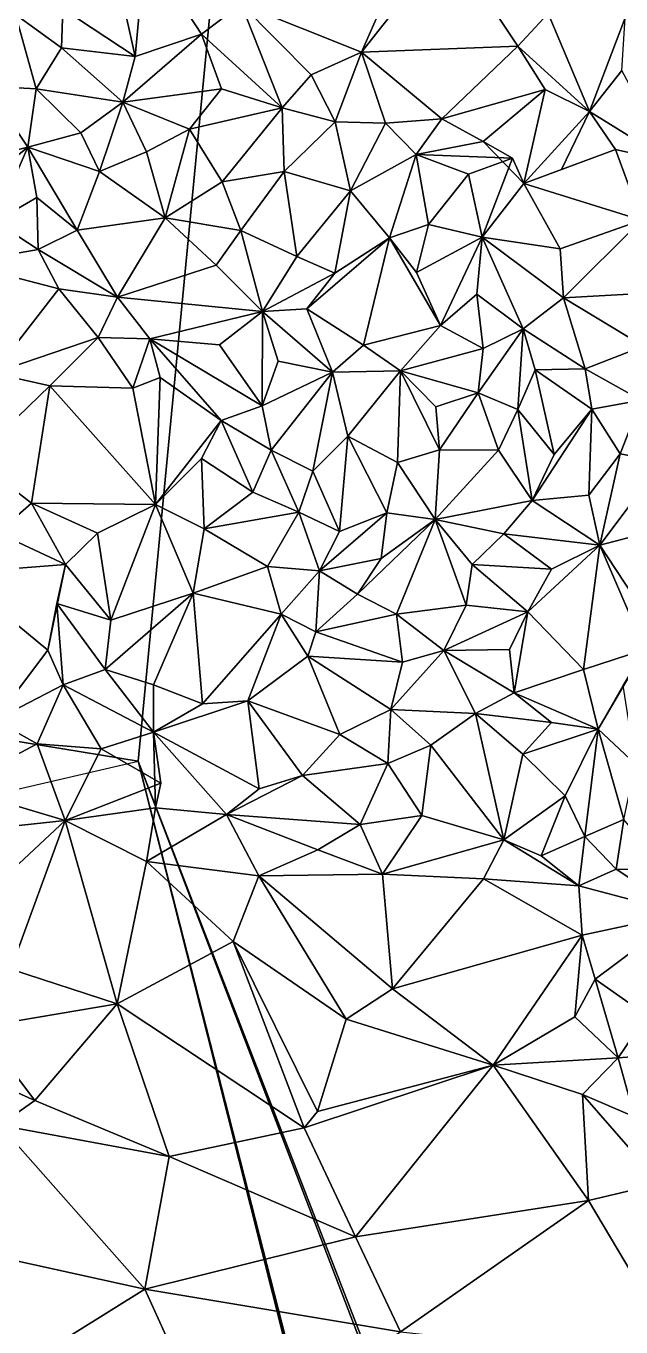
# Model space of a CAD drawing. Header units: metres. Extents: x -113 to 180, y -133 to 86.
# Drawn here: x -55.97 to -51.81, y -92.22 to -83.11 of the extents above; entities that cross this region are included whole.
import ezdxf

# ---------------------------------------------------------------- set-up
doc = ezdxf.new("R2010")
doc.units = ezdxf.units.M
doc.layers.add('ASFALTO', color=7, linetype='Continuous', true_color=0x4a4b4e)
doc.layers.add('TERRENO', color=7, linetype='Continuous', true_color=0x9a9179)

msp = doc.modelspace()

# ---------------------------------------------------------------- linework, layer by layer
at = {"layer": 'ASFALTO'}
for points in [[(-74.0979, -10.8561, 81.3415), (-53.1404, -66.9089, 80.2157), (-33.6043, -107.7545, 80.5869)], [(-62.5035, -30.9379, 80.492), (-74.0979, -10.8561, 81.3415), (-33.6043, -107.7545, 80.5869)], [(-65.2146, -13.3902, 80.6679), (-63.7816, -19.3873, 80.5999), (-33.6043, -107.7545, 80.5869)], [(-65.2146, -13.3902, 80.6679), (-33.6043, -107.7545, 80.5869), (-44.7201, -63.4721, 79.7034)], [(-63.7816, -19.3873, 80.5999), (-61.1285, -30.5843, 80.3979), (-33.6043, -107.7545, 80.5869)], [(-61.1285, -30.5843, 80.3979), (-61.1278, -30.5881, 80.3979), (-33.6043, -107.7545, 80.5869)], [(-61.1278, -30.5881, 80.3979), (-61.1274, -30.5921, 80.3978), (-33.6043, -107.7545, 80.5869)], [(-61.1274, -30.596, 80.3978), (-61.1278, -30.5999, 80.3978), (-33.6043, -107.7545, 80.5869)], [(-61.1274, -30.5921, 80.3978), (-61.1274, -30.596, 80.3978), (-33.6043, -107.7545, 80.5869)], [(-61.1577, -30.6328, 80.3996), (-62.4595, -30.9562, 80.4889), (-33.6043, -107.7545, 80.5869)], [(-61.154, -30.6316, 80.3994), (-61.1577, -30.6328, 80.3996), (-33.6043, -107.7545, 80.5869)], [(-61.1503, -30.6301, 80.3991), (-61.154, -30.6316, 80.3994), (-33.6043, -107.7545, 80.5869)], [(-61.1469, -30.6283, 80.3989), (-61.1503, -30.6301, 80.3991), (-33.6043, -107.7545, 80.5869)], [(-61.1436, -30.6261, 80.3987), (-61.1469, -30.6283, 80.3989), (-33.6043, -107.7545, 80.5869)], [(-61.1406, -30.6236, 80.3985), (-61.1436, -30.6261, 80.3987), (-33.6043, -107.7545, 80.5869)], [(-61.1378, -30.6209, 80.3984), (-61.1406, -30.6236, 80.3985), (-33.6043, -107.7545, 80.5869)], [(-61.1353, -30.6178, 80.3982), (-61.1378, -30.6209, 80.3984), (-33.6043, -107.7545, 80.5869)], [(-61.1331, -30.6146, 80.3981), (-61.1353, -30.6178, 80.3982), (-33.6043, -107.7545, 80.5869)], [(-61.1312, -30.6111, 80.398), (-61.1331, -30.6146, 80.3981), (-33.6043, -107.7545, 80.5869)], [(-61.1297, -30.6075, 80.3979), (-61.1312, -30.6111, 80.398), (-33.6043, -107.7545, 80.5869)], [(-61.1286, -30.6037, 80.3979), (-61.1297, -30.6075, 80.3979), (-33.6043, -107.7545, 80.5869)], [(-61.1278, -30.5999, 80.3978), (-61.1286, -30.6037, 80.3979), (-33.6043, -107.7545, 80.5869)], [(-62.5013, -30.9412, 80.4919), (-62.5035, -30.9379, 80.492), (-33.6043, -107.7545, 80.5869)], [(-62.4988, -30.9442, 80.4917), (-62.5013, -30.9412, 80.4919), (-33.6043, -107.7545, 80.5869)], [(-62.4961, -30.947, 80.4915), (-62.4988, -30.9442, 80.4917), (-33.6043, -107.7545, 80.5869)], [(-62.493, -30.9495, 80.4913), (-62.4961, -30.947, 80.4915), (-33.6043, -107.7545, 80.5869)], [(-62.4898, -30.9517, 80.491), (-62.493, -30.9495, 80.4913), (-33.6043, -107.7545, 80.5869)], [(-62.4863, -30.9535, 80.4908), (-62.4898, -30.9517, 80.491), (-33.6043, -107.7545, 80.5869)], [(-62.4827, -30.955, 80.4905), (-62.4863, -30.9535, 80.4908), (-33.6043, -107.7545, 80.5869)], [(-62.4789, -30.9562, 80.4902), (-62.4827, -30.955, 80.4905), (-33.6043, -107.7545, 80.5869)], [(-62.4751, -30.9569, 80.49), (-62.4789, -30.9562, 80.4902), (-33.6043, -107.7545, 80.5869)], [(-62.4712, -30.9573, 80.4897), (-62.4751, -30.9569, 80.49), (-33.6043, -107.7545, 80.5869)], [(-62.4673, -30.9573, 80.4894), (-62.4712, -30.9573, 80.4897), (-33.6043, -107.7545, 80.5869)], [(-62.4634, -30.957, 80.4891), (-62.4673, -30.9573, 80.4894), (-33.6043, -107.7545, 80.5869)], [(-62.4595, -30.9562, 80.4889), (-62.4634, -30.957, 80.4891), (-33.6043, -107.7545, 80.5869)], [(-53.1399, -66.9108, 80.2157), (-59.0728, -72.7359, 80.8182), (-65.6717, -86.5418, 81.7675)], [(-53.1399, -66.9108, 80.2157), (-65.6717, -86.5418, 81.7675), (-55.1858, -88.2589, 81.8466)], [(-53.1399, -66.9108, 80.2157), (-55.1858, -88.2589, 81.8466), (-40.7014, -125.6608, 80.5869)], [(-53.1404, -66.9089, 80.2157), (-53.1399, -66.9108, 80.2157), (-33.6043, -107.7545, 80.5869)], [(-53.1399, -66.9108, 80.2157), (-40.7014, -125.6608, 80.5869), (-33.6043, -107.7545, 80.5869)], [(-65.6717, -86.5418, 81.7675), (-62.8016, -90.0292, 82.0322), (-55.1858, -88.2589, 81.8466)], [(-55.1858, -88.2589, 81.8466), (-53.3893, -95.4026, 80.7127), (-52.2634, -99.8148, 80.6859)], [(-55.1858, -88.2589, 81.8466), (-52.2634, -99.8148, 80.6859), (-50.953, -104.8281, 80.551)], [(-55.1858, -88.2589, 81.8466), (-50.953, -104.8281, 80.551), (-39.3658, -129.6006, 80.5869)], [(-55.1858, -88.2589, 81.8466), (-39.3658, -129.6006, 80.5869), (-40.7014, -125.6608, 80.5869)]]:
    msp.add_3dface(points, dxfattribs=at)
at = {"layer": 'TERRENO'}
for points in [[(-55.2074, -83.3269, 81.6), (-55.138, -82.5655, 81.4198), (-55.3068, -82.8736, 81.3873)], [(-55.138, -82.5655, 81.4198), (-55.2074, -83.3269, 81.6), (-54.7436, -83.1698, 81.6233)], [(-55.138, -82.5655, 81.4198), (-54.7436, -83.1698, 81.6233), (-54.4668, -82.9604, 81.4)], [(-53.374, -82.7278, 81), (-53.6239, -83.297, 81.2), (-53.0145, -82.5252, 80.8)], [(-53.6239, -83.297, 81.2), (-52.5296, -83.2552, 80.7082), (-53.0145, -82.5252, 80.8)], [(-52.5296, -83.2552, 80.7082), (-52.3186, -83.0262, 80.6168), (-53.0145, -82.5252, 80.8)], [(-53.6239, -83.297, 81.2), (-53.374, -82.7278, 81), (-54.4668, -82.9604, 81.4)], [(-55.7127, -82.9939, 81.4557), (-55.2074, -83.3269, 81.6), (-55.3068, -82.8736, 81.3873)], [(-54.7436, -83.1698, 81.6233), (-54.1793, -83.6875, 81.5197), (-54.4668, -82.9604, 81.4)], [(-53.6239, -83.297, 81.2), (-54.4668, -82.9604, 81.4), (-53.9753, -83.4551, 81.3303)], [(-54.4668, -82.9604, 81.4), (-54.1793, -83.6875, 81.5197), (-53.9753, -83.4551, 81.3303)], [(-55.899, -83.5537, 81.5129), (-56.0435, -83.0321, 81.3763), (-56.2452, -83.5338, 81.4006)], [(-55.7127, -82.9939, 81.4557), (-56.0435, -83.0321, 81.3763), (-55.7227, -83.2672, 81.6105)], [(-56.0435, -83.0321, 81.3763), (-55.899, -83.5537, 81.5129), (-55.7227, -83.2672, 81.6105)], [(-55.2074, -83.3269, 81.6), (-55.7127, -82.9939, 81.4557), (-55.7227, -83.2672, 81.6105)], [(-52.5296, -83.2552, 80.7082), (-52.03, -83.7121, 80.6643), (-52.3186, -83.0262, 80.6168)], [(-52.03, -83.7121, 80.6643), (-51.7783, -83.0554, 80.612), (-52.3186, -83.0262, 80.6168)], [(-51.7783, -83.0554, 80.612), (-52.03, -83.7121, 80.6643), (-51.8025, -83.4247, 80.6)], [(-55.2074, -83.3269, 81.6), (-55.2942, -83.6462, 81.7187), (-54.7436, -83.1698, 81.6233)], [(-54.7436, -83.1698, 81.6233), (-55.2942, -83.6462, 81.7187), (-54.6036, -83.5526, 81.6552)], [(-54.1793, -83.6875, 81.5197), (-54.7436, -83.1698, 81.6233), (-54.6036, -83.5526, 81.6552)], [(-55.899, -83.5537, 81.5129), (-55.2942, -83.6462, 81.7187), (-55.7227, -83.2672, 81.6105)], [(-55.2942, -83.6462, 81.7187), (-55.2074, -83.3269, 81.6), (-55.7227, -83.2672, 81.6105)], [(-53.8082, -83.7852, 81.3397), (-53.6239, -83.297, 81.2), (-53.9753, -83.4551, 81.3303)], [(-53.4571, -83.7943, 81.3127), (-53.6239, -83.297, 81.2), (-53.8082, -83.7852, 81.3397)], [(-53.6239, -83.297, 81.2), (-53.0618, -83.764, 81.2205), (-52.5296, -83.2552, 80.7082)], [(-53.6239, -83.297, 81.2), (-53.4571, -83.7943, 81.3127), (-53.0618, -83.764, 81.2205)], [(-53.0618, -83.764, 81.2205), (-52.3394, -83.5592, 80.6767), (-52.5296, -83.2552, 80.7082)], [(-52.3394, -83.5592, 80.6767), (-52.03, -83.7121, 80.6643), (-52.5296, -83.2552, 80.7082)], [(-54.1793, -83.6875, 81.5197), (-53.8082, -83.7852, 81.3397), (-53.9753, -83.4551, 81.3303)], [(-52.03, -83.7121, 80.6643), (-51.4591, -84.0649, 80.6463), (-51.8025, -83.4247, 80.6)], [(-56.5012, -84.0994, 81.6), (-55.959, -83.9608, 81.6495), (-56.2452, -83.5338, 81.4006)], [(-55.959, -83.9608, 81.6495), (-55.899, -83.5537, 81.5129), (-56.2452, -83.5338, 81.4006)], [(-55.899, -83.5537, 81.5129), (-55.959, -83.9608, 81.6495), (-55.5871, -83.8619, 81.7939)], [(-55.2942, -83.6462, 81.7187), (-55.899, -83.5537, 81.5129), (-55.5871, -83.8619, 81.7939)], [(-55.2942, -83.6462, 81.7187), (-54.8267, -83.8368, 81.7499), (-54.6036, -83.5526, 81.6552)], [(-54.8267, -83.8368, 81.7499), (-54.1793, -83.6875, 81.5197), (-54.6036, -83.5526, 81.6552)], [(-52.3394, -83.5592, 80.6767), (-53.0618, -83.764, 81.2205), (-52.7726, -83.922, 80.8305)], [(-52.4893, -84.2152, 80.8217), (-52.3394, -83.5592, 80.6767), (-52.7726, -83.922, 80.8305)], [(-52.4893, -84.2152, 80.8217), (-52.03, -83.7121, 80.6643), (-52.3394, -83.5592, 80.6767)], [(-55.4568, -84.1316, 81.8835), (-55.2942, -83.6462, 81.7187), (-55.5871, -83.8619, 81.7939)], [(-55.2942, -83.6462, 81.7187), (-55.4568, -84.1316, 81.8835), (-55.1273, -83.9944, 81.8158)], [(-54.8267, -83.8368, 81.7499), (-55.2942, -83.6462, 81.7187), (-55.1273, -83.9944, 81.8158)], [(-54.1793, -83.6875, 81.5197), (-54.8267, -83.8368, 81.7499), (-54.598, -84.204, 81.789)], [(-54.1652, -84.132, 81.6235), (-54.1793, -83.6875, 81.5197), (-54.598, -84.204, 81.789)], [(-54.1793, -83.6875, 81.5197), (-54.1652, -84.132, 81.6235), (-53.8082, -83.7852, 81.3397)], [(-53.4571, -83.7943, 81.3127), (-53.2425, -84.012, 81.2399), (-53.0618, -83.764, 81.2205)], [(-53.0618, -83.764, 81.2205), (-53.2425, -84.012, 81.2399), (-52.7726, -83.922, 80.8305)], [(-52.4893, -84.2152, 80.8217), (-52.2245, -84.1192, 80.7158), (-52.03, -83.7121, 80.6643)], [(-52.03, -83.7121, 80.6643), (-52.2245, -84.1192, 80.7158), (-51.8465, -83.9773, 80.6416)], [(-51.4591, -84.0649, 80.6463), (-52.03, -83.7121, 80.6643), (-51.8465, -83.9773, 80.6416)], [(-55.959, -83.9608, 81.6495), (-55.4568, -84.1316, 81.8835), (-55.5871, -83.8619, 81.7939)], [(-54.997, -84.4562, 81.8708), (-54.8267, -83.8368, 81.7499), (-55.1273, -83.9944, 81.8158)], [(-54.8267, -83.8368, 81.7499), (-54.997, -84.4562, 81.8708), (-54.598, -84.204, 81.789)], [(-54.1652, -84.132, 81.6235), (-53.7019, -84.2684, 81.4), (-53.8082, -83.7852, 81.3397)], [(-53.7019, -84.2684, 81.4), (-53.4571, -83.7943, 81.3127), (-53.8082, -83.7852, 81.3397)], [(-53.7019, -84.2684, 81.4), (-53.2425, -84.012, 81.2399), (-53.4571, -83.7943, 81.3127)], [(-55.959, -83.9608, 81.6495), (-56.5012, -84.0994, 81.6), (-56.5233, -84.4218, 81.8149)], [(-55.959, -83.9608, 81.6495), (-56.5233, -84.4218, 81.8149), (-56.1869, -84.4813, 81.8481)], [(-55.8955, -84.3143, 81.9094), (-55.959, -83.9608, 81.6495), (-56.1869, -84.4813, 81.8481)], [(-55.4568, -84.1316, 81.8835), (-55.959, -83.9608, 81.6495), (-55.6119, -84.5438, 81.9009)], [(-55.959, -83.9608, 81.6495), (-55.8955, -84.3143, 81.9094), (-55.6119, -84.5438, 81.9009)], [(-53.2425, -84.012, 81.2399), (-52.5681, -84.039, 80.8), (-52.7726, -83.922, 80.8305)], [(-52.5681, -84.039, 80.8), (-52.4893, -84.2152, 80.8217), (-52.7726, -83.922, 80.8305)], [(-55.4568, -84.1316, 81.8835), (-54.997, -84.4562, 81.8708), (-55.1273, -83.9944, 81.8158)], [(-53.7019, -84.2684, 81.4), (-53.4283, -84.596, 81.4095), (-53.2425, -84.012, 81.2399)], [(-53.2425, -84.012, 81.2399), (-53.4283, -84.596, 81.4095), (-53.1562, -84.5038, 81.2196)], [(-53.2425, -84.012, 81.2399), (-53.1562, -84.5038, 81.2196), (-52.8754, -84.1506, 81)], [(-53.2425, -84.012, 81.2399), (-52.8754, -84.1506, 81), (-52.5681, -84.039, 80.8)], [(-52.8754, -84.1506, 81), (-52.7804, -84.5911, 81.1168), (-52.5681, -84.039, 80.8)], [(-52.7804, -84.5911, 81.1168), (-52.4893, -84.2152, 80.8217), (-52.5681, -84.039, 80.8)], [(-52.2245, -84.1192, 80.7158), (-52.4893, -84.2152, 80.8217), (-51.8465, -83.9773, 80.6416)], [(-52.4893, -84.2152, 80.8217), (-51.6659, -84.4718, 80.6529), (-51.8465, -83.9773, 80.6416)], [(-51.6659, -84.4718, 80.6529), (-51.4591, -84.0649, 80.6463), (-51.8465, -83.9773, 80.6416)], [(-54.997, -84.4562, 81.8708), (-55.4568, -84.1316, 81.8835), (-55.6119, -84.5438, 81.9009)], [(-54.4681, -84.545, 81.7371), (-54.1652, -84.132, 81.6235), (-54.598, -84.204, 81.789)], [(-54.1652, -84.132, 81.6235), (-54.4681, -84.545, 81.7371), (-54.0757, -84.7278, 81.5292)], [(-53.7019, -84.2684, 81.4), (-54.1652, -84.132, 81.6235), (-54.0757, -84.7278, 81.5292)], [(-54.997, -84.4562, 81.8708), (-54.4681, -84.545, 81.7371), (-54.598, -84.204, 81.789)], [(-53.1562, -84.5038, 81.2196), (-52.7804, -84.5911, 81.1168), (-52.8754, -84.1506, 81)], [(-52.4893, -84.2152, 80.8217), (-52.7804, -84.5911, 81.1168), (-52.2342, -84.6731, 80.9487)], [(-52.4893, -84.2152, 80.8217), (-52.2342, -84.6731, 80.9487), (-51.6659, -84.4718, 80.6529)], [(-55.8851, -84.6773, 81.8806), (-55.8955, -84.3143, 81.9094), (-56.1869, -84.4813, 81.8481)], [(-55.8955, -84.3143, 81.9094), (-55.8851, -84.6773, 81.8806), (-55.6119, -84.5438, 81.9009)], [(-53.8106, -84.8449, 81.4229), (-53.7019, -84.2684, 81.4), (-54.0757, -84.7278, 81.5292)], [(-53.4283, -84.596, 81.4095), (-53.7019, -84.2684, 81.4), (-53.8106, -84.8449, 81.4229)], [(-56.4304, -84.774, 82.019), (-55.8851, -84.6773, 81.8806), (-56.1869, -84.4813, 81.8481)], [(-54.997, -84.4562, 81.8708), (-55.6119, -84.5438, 81.9009), (-55.3299, -85.0124, 81.8482)], [(-54.6402, -84.7881, 81.8009), (-54.997, -84.4562, 81.8708), (-55.3299, -85.0124, 81.8482)], [(-54.4681, -84.545, 81.7371), (-54.997, -84.4562, 81.8708), (-54.6402, -84.7881, 81.8009)], [(-53.1562, -84.5038, 81.2196), (-53.4283, -84.596, 81.4095), (-53.239, -84.8386, 81.2896)], [(-52.7804, -84.5911, 81.1168), (-53.1562, -84.5038, 81.2196), (-53.239, -84.8386, 81.2896)], [(-52.2342, -84.6731, 80.9487), (-52.2105, -85.0164, 81.1191), (-51.6659, -84.4718, 80.6529)], [(-51.6659, -84.4718, 80.6529), (-52.2105, -85.0164, 81.1191), (-51.5866, -84.9818, 80.837)], [(-55.6119, -84.5438, 81.9009), (-55.8851, -84.6773, 81.8806), (-55.3299, -85.0124, 81.8482)], [(-54.3166, -85.1112, 81.6082), (-54.4681, -84.545, 81.7371), (-54.6402, -84.7881, 81.8009)], [(-54.4681, -84.545, 81.7371), (-54.3166, -85.1112, 81.6082), (-54.0757, -84.7278, 81.5292)], [(-53.4283, -84.596, 81.4095), (-54.0059, -85.0942, 81.5484), (-53.6108, -85.3484, 81.3851)], [(-54.0059, -85.0942, 81.5484), (-53.4283, -84.596, 81.4095), (-53.8106, -84.8449, 81.4229)], [(-53.4283, -84.596, 81.4095), (-53.6108, -85.3484, 81.3851), (-53.0704, -85.2093, 81.285)], [(-53.4283, -84.596, 81.4095), (-53.0704, -85.2093, 81.285), (-53.239, -84.8386, 81.2896)], [(-53.0704, -85.2093, 81.285), (-52.7804, -84.5911, 81.1168), (-53.239, -84.8386, 81.2896)], [(-52.8161, -84.9912, 81.2568), (-52.7804, -84.5911, 81.1168), (-53.0704, -85.2093, 81.285)], [(-52.7804, -84.5911, 81.1168), (-52.8161, -84.9912, 81.2568), (-52.4927, -85.2326, 81.215)], [(-52.7804, -84.5911, 81.1168), (-52.2105, -85.0164, 81.1191), (-52.2342, -84.6731, 80.9487)], [(-52.7804, -84.5911, 81.1168), (-52.4927, -85.2326, 81.215), (-52.2105, -85.0164, 81.1191)], [(-55.8851, -84.6773, 81.8806), (-56.4304, -84.774, 82.019), (-55.7407, -84.9536, 81.9001)], [(-55.8851, -84.6773, 81.8806), (-55.7407, -84.9536, 81.9001), (-55.3299, -85.0124, 81.8482)], [(-55.7407, -84.9536, 81.9001), (-56.4304, -84.774, 82.019), (-56.2012, -85.5428, 82.1107)], [(-54.3166, -85.1112, 81.6082), (-53.8106, -84.8449, 81.4229), (-54.0757, -84.7278, 81.5292)], [(-54.3166, -85.1112, 81.6082), (-54.6402, -84.7881, 81.8009), (-55.3299, -85.0124, 81.8482)], [(-54.3166, -85.1112, 81.6082), (-54.0059, -85.0942, 81.5484), (-53.8106, -84.8449, 81.4229)], [(-55.4654, -85.2951, 81.8781), (-55.7407, -84.9536, 81.9001), (-56.2012, -85.5428, 82.1107)], [(-55.7407, -84.9536, 81.9001), (-55.4654, -85.2951, 81.8781), (-55.3299, -85.0124, 81.8482)], [(-55.4654, -85.2951, 81.8781), (-55.1036, -85.304, 81.7797), (-55.3299, -85.0124, 81.8482)], [(-55.1036, -85.304, 81.7797), (-54.3166, -85.1112, 81.6082), (-55.3299, -85.0124, 81.8482)], [(-52.772, -85.3706, 81.2676), (-52.8161, -84.9912, 81.2568), (-53.0704, -85.2093, 81.285)], [(-52.4927, -85.2326, 81.215), (-52.8161, -84.9912, 81.2568), (-52.772, -85.3706, 81.2676)], [(-52.2105, -85.0164, 81.1191), (-52.4927, -85.2326, 81.215), (-52.0601, -85.5144, 81.0846)], [(-52.2105, -85.0164, 81.1191), (-51.6507, -85.3545, 80.8997), (-51.5866, -84.9818, 80.837)], [(-51.6507, -85.3545, 80.8997), (-52.2105, -85.0164, 81.1191), (-52.0601, -85.5144, 81.0846)], [(-54.3166, -85.1112, 81.6082), (-55.1036, -85.304, 81.7797), (-54.6162, -85.3453, 81.6694)], [(-54.3166, -85.1112, 81.6082), (-54.6162, -85.3453, 81.6694), (-54.3187, -85.7724, 81.6558)], [(-54.2068, -85.4587, 81.6103), (-54.3166, -85.1112, 81.6082), (-54.3187, -85.7724, 81.6558)], [(-54.3166, -85.1112, 81.6082), (-53.8276, -85.5378, 81.4721), (-54.0059, -85.0942, 81.5484)], [(-53.8276, -85.5378, 81.4721), (-54.3166, -85.1112, 81.6082), (-54.2068, -85.4587, 81.6103)], [(-54.0059, -85.0942, 81.5484), (-53.8276, -85.5378, 81.4721), (-53.6108, -85.3484, 81.3851)], [(-53.6108, -85.3484, 81.3851), (-53.3502, -85.528, 81.3775), (-53.0704, -85.2093, 81.285)], [(-53.3502, -85.528, 81.3775), (-52.772, -85.3706, 81.2676), (-53.0704, -85.2093, 81.285)], [(-52.4927, -85.2326, 81.215), (-52.772, -85.3706, 81.2676), (-52.8066, -85.6826, 81.3236)], [(-52.4927, -85.2326, 81.215), (-52.8066, -85.6826, 81.3236), (-52.5294, -85.7988, 81.2886)], [(-52.4085, -85.52, 81.2313), (-52.4927, -85.2326, 81.215), (-52.5294, -85.7988, 81.2886)], [(-52.4927, -85.2326, 81.215), (-52.4085, -85.52, 81.2313), (-52.0601, -85.5144, 81.0846)], [(-55.8051, -85.6317, 82), (-55.4654, -85.2951, 81.8781), (-56.2012, -85.5428, 82.1107)], [(-55.2231, -85.6498, 81.8569), (-55.4654, -85.2951, 81.8781), (-55.8051, -85.6317, 82)], [(-55.2231, -85.6498, 81.8569), (-55.1036, -85.304, 81.7797), (-55.4654, -85.2951, 81.8781)], [(-55.1036, -85.304, 81.7797), (-55.2231, -85.6498, 81.8569), (-55.0331, -85.575, 81.8)], [(-54.6162, -85.3453, 81.6694), (-55.1036, -85.304, 81.7797), (-54.3187, -85.7724, 81.6558)], [(-55.1036, -85.304, 81.7797), (-54.6057, -85.8761, 81.7304), (-54.3187, -85.7724, 81.6558)], [(-54.6057, -85.8761, 81.7304), (-55.1036, -85.304, 81.7797), (-55.0331, -85.575, 81.8)], [(-53.8276, -85.5378, 81.4721), (-53.3502, -85.528, 81.3775), (-53.6108, -85.3484, 81.3851)], [(-52.772, -85.3706, 81.2676), (-53.3502, -85.528, 81.3775), (-52.8066, -85.6826, 81.3236)], [(-51.6683, -85.7332, 80.9484), (-51.6507, -85.3545, 80.8997), (-52.0601, -85.5144, 81.0846)], [(-53.8276, -85.5378, 81.4721), (-54.2068, -85.4587, 81.6103), (-54.3187, -85.7724, 81.6558)], [(-52.4085, -85.52, 81.2313), (-52.0133, -85.795, 81.1269), (-52.0601, -85.5144, 81.0846)], [(-52.0133, -85.795, 81.1269), (-51.6683, -85.7332, 80.9484), (-52.0601, -85.5144, 81.0846)], [(-56.3344, -86.1431, 82.0793), (-55.8051, -85.6317, 82), (-56.2012, -85.5428, 82.1107)], [(-55.2231, -85.6498, 81.8569), (-55.0659, -86.4629, 81.8215), (-55.0331, -85.575, 81.8)], [(-55.0659, -86.4629, 81.8215), (-54.6057, -85.8761, 81.7304), (-55.0331, -85.575, 81.8)], [(-54.2555, -86.0826, 81.6712), (-53.8276, -85.5378, 81.4721), (-54.3187, -85.7724, 81.6558)], [(-53.8276, -85.5378, 81.4721), (-54.2555, -86.0826, 81.6712), (-53.9653, -86.2295, 81.5924)], [(-53.7185, -85.9847, 81.516), (-53.8276, -85.5378, 81.4721), (-53.9653, -86.2295, 81.5924)], [(-53.3502, -85.528, 81.3775), (-53.8276, -85.5378, 81.4721), (-53.7185, -85.9847, 81.516)], [(-53.3502, -85.528, 81.3775), (-53.7185, -85.9847, 81.516), (-53.3714, -86.1684, 81.4993)], [(-53.3502, -85.528, 81.3775), (-53.3714, -86.1684, 81.4993), (-53.0787, -86.0814, 81.4007)], [(-53.1049, -85.7805, 81.3853), (-53.3502, -85.528, 81.3775), (-53.0787, -86.0814, 81.4007)], [(-52.8066, -85.6826, 81.3236), (-53.3502, -85.528, 81.3775), (-53.1049, -85.7805, 81.3853)], [(-52.4085, -85.52, 81.2313), (-52.5294, -85.7988, 81.2886), (-52.2752, -86.1143, 81.2497)], [(-52.0133, -85.795, 81.1269), (-52.4085, -85.52, 81.2313), (-52.2752, -86.1143, 81.2497)], [(-55.8051, -85.6317, 82), (-56.3344, -86.1431, 82.0793), (-55.9318, -86.4531, 81.9801)], [(-55.0659, -86.4629, 81.8215), (-55.8051, -85.6317, 82), (-55.9318, -86.4531, 81.9801)], [(-55.0659, -86.4629, 81.8215), (-55.2231, -85.6498, 81.8569), (-55.8051, -85.6317, 82)], [(-52.8066, -85.6826, 81.3236), (-53.1049, -85.7805, 81.3853), (-53.0787, -86.0814, 81.4007)], [(-52.6648, -86.0832, 81.341), (-52.8066, -85.6826, 81.3236), (-53.0787, -86.0814, 81.4007)], [(-52.5294, -85.7988, 81.2886), (-52.8066, -85.6826, 81.3236), (-52.6648, -86.0832, 81.341)], [(-54.6057, -85.8761, 81.7304), (-54.2555, -86.0826, 81.6712), (-54.3187, -85.7724, 81.6558)], [(-51.6683, -85.7332, 80.9484), (-52.0133, -85.795, 81.1269), (-51.8151, -86.1087, 81.0323)], [(-51.6683, -85.7332, 80.9484), (-51.8151, -86.1087, 81.0323), (-51.5179, -86.1652, 80.9377)], [(-54.6057, -85.8761, 81.7304), (-55.0659, -86.4629, 81.8215), (-54.7427, -86.1422, 81.7741)], [(-54.3849, -86.3768, 81.6776), (-54.6057, -85.8761, 81.7304), (-54.7427, -86.1422, 81.7741)], [(-54.6057, -85.8761, 81.7304), (-54.3849, -86.3768, 81.6776), (-54.2555, -86.0826, 81.6712)], [(-52.4294, -86.4359, 81.3222), (-52.5294, -85.7988, 81.2886), (-52.6648, -86.0832, 81.341)], [(-52.5294, -85.7988, 81.2886), (-52.4294, -86.4359, 81.3222), (-52.2752, -86.1143, 81.2497)], [(-52.0133, -85.795, 81.1269), (-52.4294, -86.4359, 81.3222), (-52.0345, -86.3985, 81.1171)], [(-52.4294, -86.4359, 81.3222), (-52.0133, -85.795, 81.1269), (-52.2752, -86.1143, 81.2497)], [(-51.8151, -86.1087, 81.0323), (-52.0133, -85.795, 81.1269), (-52.0345, -86.3985, 81.1171)], [(-53.7776, -86.6518, 81.5754), (-53.7185, -85.9847, 81.516), (-53.9653, -86.2295, 81.5924)], [(-53.7185, -85.9847, 81.516), (-53.7776, -86.6518, 81.5754), (-53.4476, -86.5214, 81.5085)], [(-53.3714, -86.1684, 81.4993), (-53.7185, -85.9847, 81.516), (-53.4476, -86.5214, 81.5085)], [(-56.3344, -86.1431, 82.0793), (-56.1696, -86.6609, 82.1079), (-55.9318, -86.4531, 81.9801)], [(-55.0659, -86.4629, 81.8215), (-54.7242, -86.6338, 81.8004), (-54.7427, -86.1422, 81.7741)], [(-54.7242, -86.6338, 81.8004), (-54.3849, -86.3768, 81.6776), (-54.7427, -86.1422, 81.7741)], [(-54.3849, -86.3768, 81.6776), (-54.0627, -86.5171, 81.6295), (-54.2555, -86.0826, 81.6712)], [(-54.2555, -86.0826, 81.6712), (-54.0627, -86.5171, 81.6295), (-53.9653, -86.2295, 81.5924)], [(-53.3714, -86.1684, 81.4993), (-53.1085, -86.5685, 81.4868), (-53.0787, -86.0814, 81.4007)], [(-53.1085, -86.5685, 81.4868), (-52.6648, -86.0832, 81.341), (-53.0787, -86.0814, 81.4007)], [(-53.1085, -86.5685, 81.4868), (-52.4294, -86.4359, 81.3222), (-52.6648, -86.0832, 81.341)], [(-51.9571, -86.7488, 81.0831), (-51.8151, -86.1087, 81.0323), (-52.0345, -86.3985, 81.1171)], [(-51.8151, -86.1087, 81.0323), (-51.9571, -86.7488, 81.0831), (-51.5179, -86.1652, 80.9377)], [(-54.0627, -86.5171, 81.6295), (-53.7776, -86.6518, 81.5754), (-53.9653, -86.2295, 81.5924)], [(-53.1085, -86.5685, 81.4868), (-53.3714, -86.1684, 81.4993), (-53.4476, -86.5214, 81.5085)], [(-51.9571, -86.7488, 81.0831), (-51.6538, -86.6678, 80.9745), (-51.5179, -86.1652, 80.9377)], [(-54.7242, -86.6338, 81.8004), (-54.0627, -86.5171, 81.6295), (-54.3849, -86.3768, 81.6776)], [(-52.4294, -86.4359, 81.3222), (-51.9571, -86.7488, 81.0831), (-52.0345, -86.3985, 81.1171)], [(-56.1696, -86.6609, 82.1079), (-55.6952, -86.8822, 81.9552), (-55.9318, -86.4531, 81.9801)], [(-55.4705, -86.6641, 81.9026), (-55.0659, -86.4629, 81.8215), (-55.9318, -86.4531, 81.9801)], [(-55.6952, -86.8822, 81.9552), (-55.4705, -86.6641, 81.9026), (-55.9318, -86.4531, 81.9801)], [(-55.0659, -86.4629, 81.8215), (-55.4705, -86.6641, 81.9026), (-55.377, -87.274, 81.9033)], [(-54.802, -87.0849, 81.8), (-55.0659, -86.4629, 81.8215), (-55.377, -87.274, 81.9033)], [(-54.7242, -86.6338, 81.8004), (-55.0659, -86.4629, 81.8215), (-54.802, -87.0849, 81.8)], [(-52.4294, -86.4359, 81.3222), (-53.1085, -86.5685, 81.4868), (-52.6283, -86.6681, 81.3736)], [(-51.9571, -86.7488, 81.0831), (-52.4294, -86.4359, 81.3222), (-52.6283, -86.6681, 81.3736)], [(-54.0627, -86.5171, 81.6295), (-54.7242, -86.6338, 81.8004), (-54.2812, -86.8965, 81.6799)], [(-53.9176, -86.9264, 81.5892), (-54.0627, -86.5171, 81.6295), (-54.2812, -86.8965, 81.6799)], [(-54.0627, -86.5171, 81.6295), (-53.9176, -86.9264, 81.5892), (-53.7776, -86.6518, 81.5754)], [(-53.4476, -86.5214, 81.5085), (-53.9176, -86.9264, 81.5892), (-53.4854, -86.8403, 81.5524)], [(-53.7776, -86.6518, 81.5754), (-53.9176, -86.9264, 81.5892), (-53.4476, -86.5214, 81.5085)], [(-53.651, -87.0919, 81.5386), (-53.1085, -86.5685, 81.4868), (-53.4854, -86.8403, 81.5524)], [(-53.3797, -87.2303, 81.4642), (-53.1085, -86.5685, 81.4868), (-53.651, -87.0919, 81.5386)], [(-53.1085, -86.5685, 81.4868), (-53.4476, -86.5214, 81.5085), (-53.4854, -86.8403, 81.5524)], [(-53.1085, -86.5685, 81.4868), (-53.3797, -87.2303, 81.4642), (-52.891, -87.167, 81.4)], [(-52.8503, -86.8829, 81.3756), (-53.1085, -86.5685, 81.4868), (-52.891, -87.167, 81.4)], [(-53.1085, -86.5685, 81.4868), (-52.8503, -86.8829, 81.3756), (-52.6283, -86.6681, 81.3736)], [(-55.6952, -86.8822, 81.9552), (-56.1696, -86.6609, 82.1079), (-56.4705, -86.9442, 82.3228)], [(-55.4705, -86.6641, 81.9026), (-55.6952, -86.8822, 81.9552), (-55.377, -87.274, 81.9033)], [(-54.2812, -86.8965, 81.6799), (-54.7242, -86.6338, 81.8004), (-54.802, -87.0849, 81.8)], [(-52.8503, -86.8829, 81.3756), (-52.2959, -86.9148, 81.2638), (-52.6283, -86.6681, 81.3736)], [(-52.2959, -86.9148, 81.2638), (-51.9571, -86.7488, 81.0831), (-52.6283, -86.6681, 81.3736)], [(-51.6538, -86.6678, 80.9745), (-51.9571, -86.7488, 81.0831), (-51.7291, -87.0946, 81.0211)], [(-51.9571, -86.7488, 81.0831), (-52.2959, -86.9148, 81.2638), (-52.4597, -87.2138, 81.2804)], [(-52.0712, -87.6177, 81.1188), (-51.9571, -86.7488, 81.0831), (-52.4597, -87.2138, 81.2804)], [(-51.6415, -87.4778, 81.02), (-51.9571, -86.7488, 81.0831), (-52.0712, -87.6177, 81.1188)], [(-51.9571, -86.7488, 81.0831), (-51.6415, -87.4778, 81.02), (-51.7291, -87.0946, 81.0211)], [(-53.9176, -86.9264, 81.5892), (-53.651, -87.0919, 81.5386), (-53.4854, -86.8403, 81.5524)], [(-55.6952, -86.8822, 81.9552), (-56.4705, -86.9442, 82.3228), (-55.8172, -87.483, 82.2)], [(-56.4705, -86.9442, 82.3228), (-56.1892, -87.9725, 82.098), (-55.8172, -87.483, 82.2)], [(-55.7561, -87.1563, 82), (-55.6952, -86.8822, 81.9552), (-55.8172, -87.483, 82.2)], [(-55.6952, -86.8822, 81.9552), (-55.7561, -87.1563, 82), (-55.377, -87.274, 81.9033)], [(-54.1858, -87.2318, 81.6624), (-54.2812, -86.8965, 81.6799), (-54.802, -87.0849, 81.8)], [(-54.1858, -87.2318, 81.6624), (-53.9176, -86.9264, 81.5892), (-54.2812, -86.8965, 81.6799)], [(-53.9176, -86.9264, 81.5892), (-54.1858, -87.2318, 81.6624), (-53.9442, -87.3549, 81.6)], [(-53.651, -87.0919, 81.5386), (-53.9176, -86.9264, 81.5892), (-53.9442, -87.3549, 81.6)], [(-52.8503, -86.8829, 81.3756), (-52.891, -87.167, 81.4), (-52.4597, -87.2138, 81.2804)], [(-52.2959, -86.9148, 81.2638), (-52.8503, -86.8829, 81.3756), (-52.4597, -87.2138, 81.2804)], [(-55.4169, -87.6175, 81.9559), (-54.802, -87.0849, 81.8), (-55.377, -87.274, 81.9033)], [(-55.4169, -87.6175, 81.9559), (-55.0794, -87.7262, 81.7992), (-54.802, -87.0849, 81.8)], [(-55.0794, -87.7262, 81.7992), (-54.7365, -87.858, 81.7442), (-54.802, -87.0849, 81.8)], [(-54.7365, -87.858, 81.7442), (-54.1858, -87.2318, 81.6624), (-54.802, -87.0849, 81.8)], [(-53.3797, -87.2303, 81.4642), (-53.651, -87.0919, 81.5386), (-53.9442, -87.3549, 81.6)], [(-55.7104, -87.7255, 82.1722), (-55.7561, -87.1563, 82), (-55.8172, -87.483, 82.2)], [(-55.4169, -87.6175, 81.9559), (-55.7561, -87.1563, 82), (-55.7104, -87.7255, 82.1722)], [(-55.7561, -87.1563, 82), (-55.4169, -87.6175, 81.9559), (-55.377, -87.274, 81.9033)], [(-54.1858, -87.2318, 81.6624), (-54.7365, -87.858, 81.7442), (-54.4192, -87.8383, 81.729)], [(-54.1858, -87.2318, 81.6624), (-54.4192, -87.8383, 81.729), (-53.9988, -87.5251, 81.5963)], [(-54.1858, -87.2318, 81.6624), (-53.9988, -87.5251, 81.5963), (-53.9442, -87.3549, 81.6)], [(-53.3375, -87.5666, 81.4566), (-53.3797, -87.2303, 81.4642), (-53.9442, -87.3549, 81.6)], [(-53.3797, -87.2303, 81.4642), (-53.0468, -87.4845, 81.4094), (-52.891, -87.167, 81.4)], [(-53.0468, -87.4845, 81.4094), (-53.3797, -87.2303, 81.4642), (-53.3375, -87.5666, 81.4566)], [(-52.891, -87.167, 81.4), (-53.0468, -87.4845, 81.4094), (-52.4597, -87.2138, 81.2804)], [(-53.0468, -87.4845, 81.4094), (-52.5879, -87.4784, 81.3562), (-52.4597, -87.2138, 81.2804)], [(-52.5879, -87.4784, 81.3562), (-52.556, -87.7816, 81.3568), (-52.4597, -87.2138, 81.2804)], [(-52.556, -87.7816, 81.3568), (-52.0712, -87.6177, 81.1188), (-52.4597, -87.2138, 81.2804)], [(-53.9988, -87.5251, 81.5963), (-53.3375, -87.5666, 81.4566), (-53.9442, -87.3549, 81.6)], [(-56.1892, -87.9725, 82.098), (-55.7104, -87.7255, 82.1722), (-55.8172, -87.483, 82.2)], [(-53.4177, -87.8972, 81.5118), (-53.0468, -87.4845, 81.4094), (-53.3375, -87.5666, 81.4566)], [(-53.0468, -87.4845, 81.4094), (-53.4177, -87.8972, 81.5118), (-52.8271, -87.9257, 81.3488)], [(-53.0468, -87.4845, 81.4094), (-52.556, -87.7816, 81.3568), (-52.5879, -87.4784, 81.3562)], [(-52.556, -87.7816, 81.3568), (-53.0468, -87.4845, 81.4094), (-52.8271, -87.9257, 81.3488)], [(-51.9689, -88.0357, 81.0949), (-51.6415, -87.4778, 81.02), (-52.0712, -87.6177, 81.1188)], [(-51.9689, -88.0357, 81.0949), (-51.793, -87.731, 81.0749), (-51.6415, -87.4778, 81.02)], [(-53.9988, -87.5251, 81.5963), (-54.4192, -87.8383, 81.729), (-53.7749, -88.0721, 81.5456)], [(-53.9988, -87.5251, 81.5963), (-53.4177, -87.8972, 81.5118), (-53.3375, -87.5666, 81.4566)], [(-53.4177, -87.8972, 81.5118), (-53.9988, -87.5251, 81.5963), (-53.7749, -88.0721, 81.5456)], [(-55.0786, -88.0575, 81.7847), (-55.4169, -87.6175, 81.9559), (-55.7104, -87.7255, 82.1722)], [(-55.4169, -87.6175, 81.9559), (-55.0786, -88.0575, 81.7847), (-55.0794, -87.7262, 81.7992)], [(-52.556, -87.7816, 81.3568), (-51.9689, -88.0357, 81.0949), (-52.0712, -87.6177, 81.1188)], [(-55.7104, -87.7255, 82.1722), (-56.1892, -87.9725, 82.098), (-55.8936, -88.1381, 82.0706)], [(-55.4441, -88.1745, 81.8943), (-55.7104, -87.7255, 82.1722), (-55.8936, -88.1381, 82.0706)], [(-55.0786, -88.0575, 81.7847), (-55.7104, -87.7255, 82.1722), (-55.4441, -88.1745, 81.8943)], [(-55.0786, -88.0575, 81.7847), (-54.7365, -87.858, 81.7442), (-55.0794, -87.7262, 81.7992)], [(-52.2955, -87.9898, 81.2333), (-52.556, -87.7816, 81.3568), (-52.8271, -87.9257, 81.3488)], [(-52.2955, -87.9898, 81.2333), (-51.9689, -88.0357, 81.0949), (-52.556, -87.7816, 81.3568)], [(-51.9689, -88.0357, 81.0949), (-51.7074, -88.2821, 81), (-51.793, -87.731, 81.0749)], [(-54.4192, -87.8383, 81.729), (-55.0786, -88.0575, 81.7847), (-54.3398, -88.4544, 81.6171)], [(-54.7365, -87.858, 81.7442), (-55.0786, -88.0575, 81.7847), (-54.4192, -87.8383, 81.729)], [(-54.4192, -87.8383, 81.729), (-54.0372, -88.3603, 81.5782), (-53.7749, -88.0721, 81.5456)], [(-54.0372, -88.3603, 81.5782), (-54.4192, -87.8383, 81.729), (-54.3398, -88.4544, 81.6171)], [(-55.8936, -88.1381, 82.0706), (-56.1892, -87.9725, 82.098), (-56.4708, -88.4445, 82.1118)], [(-53.4402, -88.2769, 81.4756), (-53.4177, -87.8972, 81.5118), (-53.7749, -88.0721, 81.5456)], [(-53.4177, -87.8972, 81.5118), (-53.4402, -88.2769, 81.4756), (-53.1398, -88.1477, 81.3916)], [(-53.4177, -87.8972, 81.5118), (-53.1398, -88.1477, 81.3916), (-52.8271, -87.9257, 81.3488)], [(-53.1398, -88.1477, 81.3916), (-52.6283, -88.8108, 81.2988), (-52.8271, -87.9257, 81.3488)], [(-52.8271, -87.9257, 81.3488), (-52.6283, -88.8108, 81.2988), (-52.4959, -88.2117, 81.2817)], [(-52.2955, -87.9898, 81.2333), (-52.8271, -87.9257, 81.3488), (-52.4959, -88.2117, 81.2817)], [(-55.0281, -88.4132, 81.809), (-55.0786, -88.0575, 81.7847), (-55.4441, -88.1745, 81.8943)], [(-55.0786, -88.0575, 81.7847), (-55.0281, -88.4132, 81.809), (-55.0642, -88.5855, 81.8)], [(-54.568, -88.6323, 81.7224), (-55.0786, -88.0575, 81.7847), (-55.0642, -88.5855, 81.8)], [(-55.0786, -88.0575, 81.7847), (-54.568, -88.6323, 81.7224), (-54.3398, -88.4544, 81.6171)], [(-51.9689, -88.0357, 81.0949), (-52.2955, -87.9898, 81.2333), (-52.4959, -88.2117, 81.2817)], [(-52.2003, -88.5024, 81.1191), (-51.9689, -88.0357, 81.0949), (-52.4959, -88.2117, 81.2817)], [(-51.9689, -88.0357, 81.0949), (-52.2003, -88.5024, 81.1191), (-52.0624, -88.7875, 81.0613)], [(-51.7876, -88.6682, 81.0347), (-51.9689, -88.0357, 81.0949), (-52.0624, -88.7875, 81.0613)], [(-51.7074, -88.2821, 81), (-51.9689, -88.0357, 81.0949), (-51.7876, -88.6682, 81.0347)], [(-55.6973, -88.6762, 82), (-55.8936, -88.1381, 82.0706), (-56.4708, -88.4445, 82.1118)], [(-55.6973, -88.6762, 82), (-55.4441, -88.1745, 81.8943), (-55.8936, -88.1381, 82.0706)], [(-54.0372, -88.3603, 81.5782), (-53.4402, -88.2769, 81.4756), (-53.7749, -88.0721, 81.5456)], [(-53.1398, -88.1477, 81.3916), (-53.4402, -88.2769, 81.4756), (-53.2029, -88.6393, 81.4)], [(-52.6283, -88.8108, 81.2988), (-53.1398, -88.1477, 81.3916), (-53.2029, -88.6393, 81.4)], [(-55.6973, -88.6762, 82), (-55.0281, -88.4132, 81.809), (-55.4441, -88.1745, 81.8943)], [(-52.6283, -88.8108, 81.2988), (-52.2003, -88.5024, 81.1191), (-52.4959, -88.2117, 81.2817)], [(-53.4402, -88.2769, 81.4756), (-54.0372, -88.3603, 81.5782), (-53.634, -88.7044, 81.5025)], [(-53.4402, -88.2769, 81.4756), (-53.634, -88.7044, 81.5025), (-53.2029, -88.6393, 81.4)], [(-55.0281, -88.4132, 81.809), (-55.6973, -88.6762, 82), (-55.0642, -88.5855, 81.8)], [(-54.0372, -88.3603, 81.5782), (-54.568, -88.6323, 81.7224), (-53.634, -88.7044, 81.5025)], [(-54.568, -88.6323, 81.7224), (-54.0372, -88.3603, 81.5782), (-54.3398, -88.4544, 81.6171)], [(-56.6083, -88.7728, 82.2), (-55.6973, -88.6762, 82), (-56.4708, -88.4445, 82.1118)], [(-52.2003, -88.5024, 81.1191), (-52.6283, -88.8108, 81.2988), (-52.3681, -88.9223, 81.2)], [(-52.0624, -88.7875, 81.0613), (-52.2003, -88.5024, 81.1191), (-52.3681, -88.9223, 81.2)], [(-55.6973, -88.6762, 82), (-55.1287, -88.9633, 81.7661), (-55.0642, -88.5855, 81.8)], [(-55.1287, -88.9633, 81.7661), (-54.568, -88.6323, 81.7224), (-55.0642, -88.5855, 81.8)], [(-56.204, -89.1456, 81.9733), (-55.6973, -88.6762, 82), (-56.6083, -88.7728, 82.2)], [(-55.6973, -88.6762, 82), (-56.204, -89.1456, 81.9733), (-56.0762, -89.716, 81.8)], [(-55.6973, -88.6762, 82), (-56.0762, -89.716, 81.8), (-55.3325, -89.9578, 81.6)], [(-55.1287, -88.9633, 81.7661), (-55.6973, -88.6762, 82), (-55.3325, -89.9578, 81.6)], [(-54.3427, -89.0616, 81.6058), (-54.568, -88.6323, 81.7224), (-55.1287, -88.9633, 81.7661)], [(-54.568, -88.6323, 81.7224), (-54.3427, -89.0616, 81.6058), (-53.9303, -88.8796, 81.5257)], [(-53.634, -88.7044, 81.5025), (-54.568, -88.6323, 81.7224), (-53.9303, -88.8796, 81.5257)], [(-53.634, -88.7044, 81.5025), (-53.4767, -89.0509, 81.4518), (-53.2029, -88.6393, 81.4)], [(-53.4767, -89.0509, 81.4518), (-52.6283, -88.8108, 81.2988), (-53.2029, -88.6393, 81.4)], [(-51.7876, -88.6682, 81.0347), (-52.0624, -88.7875, 81.0613), (-51.8428, -89.0159, 80.9986)], [(-51.4997, -89.0175, 80.9744), (-51.7876, -88.6682, 81.0347), (-51.8428, -89.0159, 80.9986)], [(-53.4767, -89.0509, 81.4518), (-53.634, -88.7044, 81.5025), (-53.9303, -88.8796, 81.5257)], [(-52.1041, -89.1325, 81.109), (-52.0624, -88.7875, 81.0613), (-52.3681, -88.9223, 81.2)], [(-52.0624, -88.7875, 81.0613), (-52.1041, -89.1325, 81.109), (-51.8428, -89.0159, 80.9986)], [(-54.3427, -89.0616, 81.6058), (-53.4767, -89.0509, 81.4518), (-53.9303, -88.8796, 81.5257)], [(-52.6283, -88.8108, 81.2988), (-53.4767, -89.0509, 81.4518), (-52.7702, -89.0837, 81.3272)], [(-52.1041, -89.1325, 81.109), (-52.6283, -88.8108, 81.2988), (-52.7702, -89.0837, 81.3272)], [(-52.6283, -88.8108, 81.2988), (-52.1041, -89.1325, 81.109), (-52.3681, -88.9223, 81.2)], [(-54.521, -89.5223, 81.5983), (-55.1287, -88.9633, 81.7661), (-55.3325, -89.9578, 81.6)], [(-54.3427, -89.0616, 81.6058), (-55.1287, -88.9633, 81.7661), (-54.521, -89.5223, 81.5983)], [(-53.7306, -90.0671, 81.4), (-54.3427, -89.0616, 81.6058), (-54.521, -89.5223, 81.5983)], [(-53.4767, -89.0509, 81.4518), (-54.3427, -89.0616, 81.6058), (-53.4066, -89.8527, 81.3546)], [(-54.3427, -89.0616, 81.6058), (-53.7306, -90.0671, 81.4), (-53.4066, -89.8527, 81.3546)], [(-53.4767, -89.0509, 81.4518), (-53.4066, -89.8527, 81.3546), (-52.7702, -89.0837, 81.3272)], [(-52.1041, -89.1325, 81.109), (-51.3742, -89.3267, 80.9509), (-51.8428, -89.0159, 80.9986)], [(-51.3742, -89.3267, 80.9509), (-51.4997, -89.0175, 80.9744), (-51.8428, -89.0159, 80.9986)], [(-53.4066, -89.8527, 81.3546), (-52.0793, -89.4777, 81.0882), (-52.7702, -89.0837, 81.3272)], [(-52.0793, -89.4777, 81.0882), (-52.1041, -89.1325, 81.109), (-52.7702, -89.0837, 81.3272)], [(-51.3742, -89.3267, 80.9509), (-52.1041, -89.1325, 81.109), (-52.0793, -89.4777, 81.0882)], [(-51.3742, -89.3267, 80.9509), (-52.0793, -89.4777, 81.0882), (-51.9902, -89.7862, 81.0411)], [(-51.6279, -90.0401, 80.9949), (-51.3742, -89.3267, 80.9509), (-51.9902, -89.7862, 81.0411)], [(-52.0793, -89.4777, 81.0882), (-53.4066, -89.8527, 81.3546), (-52.7023, -90.3876, 81.2)], [(-52.1323, -90.0503, 81.0973), (-52.0793, -89.4777, 81.0882), (-52.7023, -90.3876, 81.2)], [(-52.0793, -89.4777, 81.0882), (-52.1323, -90.0503, 81.0973), (-51.9902, -89.7862, 81.0411)], [(-54.0258, -90.827, 81.4299), (-54.521, -89.5223, 81.5983), (-55.3325, -89.9578, 81.6)], [(-53.7306, -90.0671, 81.4), (-54.521, -89.5223, 81.5983), (-53.9327, -90.7132, 81.3863)], [(-54.521, -89.5223, 81.5983), (-54.0258, -90.827, 81.4299), (-53.9327, -90.7132, 81.3863)], [(-56.0762, -89.716, 81.8), (-56.2984, -90.1223, 81.908), (-55.3325, -89.9578, 81.6)], [(-52.1323, -90.0503, 81.0973), (-51.8292, -90.3374, 80.9913), (-51.9902, -89.7862, 81.0411)], [(-51.8292, -90.3374, 80.9913), (-51.6279, -90.0401, 80.9949), (-51.9902, -89.7862, 81.0411)], [(-53.4066, -89.8527, 81.3546), (-53.7306, -90.0671, 81.4), (-52.7023, -90.3876, 81.2)], [(-56.2984, -90.1223, 81.908), (-55.9095, -90.6346, 81.5055), (-55.3325, -89.9578, 81.6)], [(-55.3325, -89.9578, 81.6), (-55.9095, -90.6346, 81.5055), (-54.9688, -91.0266, 81.4)], [(-54.0258, -90.827, 81.4299), (-55.3325, -89.9578, 81.6), (-54.9688, -91.0266, 81.4)], [(-52.7023, -90.3876, 81.2), (-53.7306, -90.0671, 81.4), (-53.9327, -90.7132, 81.3863)], [(-51.8292, -90.3374, 80.9913), (-52.1323, -90.0503, 81.0973), (-52.7023, -90.3876, 81.2)], [(-51.6279, -90.0401, 80.9949), (-51.8292, -90.3374, 80.9913), (-51.5187, -90.313, 80.9328)], [(-56.2984, -90.1223, 81.908), (-56.4656, -90.3848, 81.8788), (-55.9095, -90.6346, 81.5055)], [(-52.0777, -90.5931, 81.0813), (-51.8292, -90.3374, 80.9913), (-52.7023, -90.3876, 81.2)], [(-51.8292, -90.3374, 80.9913), (-52.0777, -90.5931, 81.0813), (-51.7135, -90.7503, 81.0405)], [(-51.5187, -90.313, 80.9328), (-51.8292, -90.3374, 80.9913), (-51.7135, -90.7503, 81.0405)], [(-56.4656, -90.3848, 81.8788), (-56.1555, -90.8072, 81.6), (-55.9095, -90.6346, 81.5055)], [(-54.0258, -90.827, 81.4299), (-52.7023, -90.3876, 81.2), (-53.9327, -90.7132, 81.3863)], [(-54.0258, -90.827, 81.4299), (-53.6649, -91.59, 81.2), (-52.7023, -90.3876, 81.2)], [(-53.6649, -91.59, 81.2), (-52.0349, -91.3358, 81), (-52.7023, -90.3876, 81.2)], [(-52.0349, -91.3358, 81), (-52.0777, -90.5931, 81.0813), (-52.7023, -90.3876, 81.2)], [(-52.0777, -90.5931, 81.0813), (-51.5345, -91.2154, 80.9498), (-51.7135, -90.7503, 81.0405)], [(-52.0349, -91.3358, 81), (-51.5345, -91.2154, 80.9498), (-52.0777, -90.5931, 81.0813)], [(-55.9095, -90.6346, 81.5055), (-56.1555, -90.8072, 81.6), (-54.9688, -91.0266, 81.4)], [(-56.1555, -90.8072, 81.6), (-56.3889, -91.6803, 81.4), (-55.14, -91.9564, 81.2)], [(-56.1555, -90.8072, 81.6), (-55.14, -91.9564, 81.2), (-54.9688, -91.0266, 81.4)], [(-53.6649, -91.59, 81.2), (-54.0258, -90.827, 81.4299), (-54.9688, -91.0266, 81.4)], [(-55.14, -91.9564, 81.2), (-53.6649, -91.59, 81.2), (-54.9688, -91.0266, 81.4)], [(-51.5345, -91.2154, 80.9498), (-52.0349, -91.3358, 81), (-51.3611, -92.4701, 80.8)], [(-53.3509, -92.2538, 81), (-52.0349, -91.3358, 81), (-53.6649, -91.59, 81.2)], [(-52.0349, -91.3358, 81), (-53.3509, -92.2538, 81), (-51.3611, -92.4701, 80.8)], [(-55.14, -91.9564, 81.2), (-53.3509, -92.2538, 81), (-53.6649, -91.59, 81.2)], [(-56.3889, -91.6803, 81.4), (-56.1196, -92.5676, 81.0665), (-55.14, -91.9564, 81.2)], [(-56.1196, -92.5676, 81.0665), (-54.6418, -93.0498, 81), (-55.14, -91.9564, 81.2)], [(-54.6418, -93.0498, 81), (-53.3509, -92.2538, 81), (-55.14, -91.9564, 81.2)]]:
    msp.add_3dface(points, dxfattribs=at)

doc.saveas('drawing.dxf')
